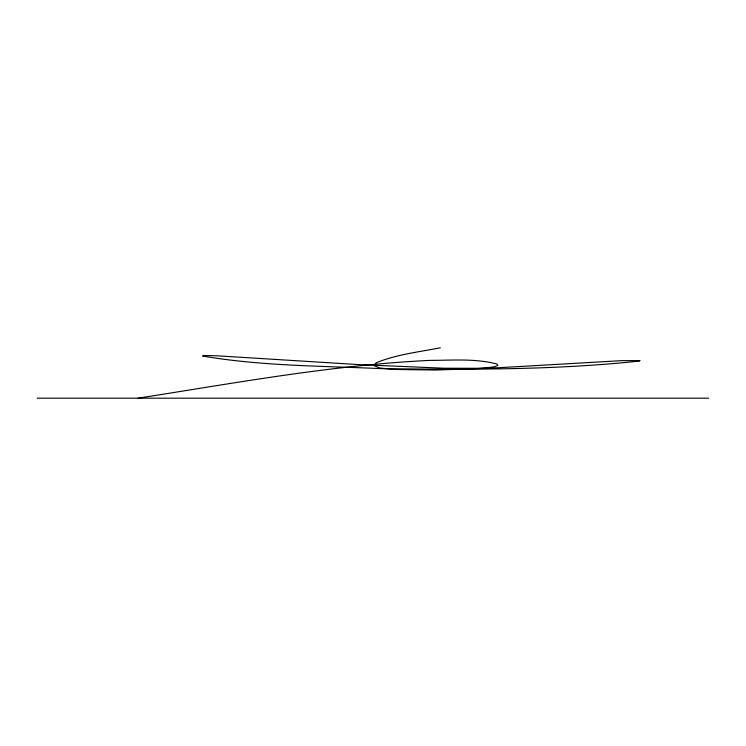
<?xml version="1.0" encoding="UTF-8"?>
<svg xmlns="http://www.w3.org/2000/svg" width="746" height="746" viewBox="0 0 746 746"><rect width="100%" height="100%" fill="white"/><g stroke="black" fill="none" stroke-linecap="round" stroke-linejoin="round"><path stroke-width="1.12" d="M440.299 347.813C418.776 352.037 396.499 354.406 376.087 362.836L374.296 365.745L379.854 367.974L392.592 369.438L435.524 370.025L490.971 368.17L621.558 360.654L640.059 360.588L639.406 361.073C553.737 370.193 467.238 369.652 381.187 368.627C321.685 365.922 261.352 366.09 202.567 356.038L206.008 355.516L217.468 355.823L358.033 364.561L444.262 368.235L477.347 368.291L488.276 367.638L495.055 366.631L497.88 365.4L497.069 364.076C475.267 358.276 452.188 360.374 429.864 360.383C331.756 365.083 234.915 383.099 138.047 398.187M37.3 398.187L708.7 398.187"/></g></svg>
